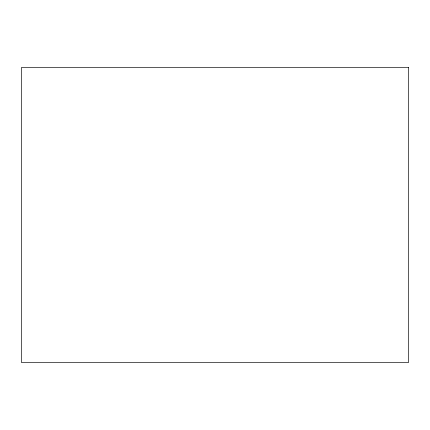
<?xml version="1.0" encoding="UTF-8"?>
<svg xmlns="http://www.w3.org/2000/svg" width="430" height="430" viewBox="0 0 430 430"><rect width="100%" height="100%" fill="white"/><g stroke="black" fill="none" stroke-linecap="round" stroke-linejoin="round"><path stroke-width="0.64" d="M408.5 67.456L21.5 67.456L21.5 362.544L408.5 362.544L408.5 67.456"/></g></svg>
